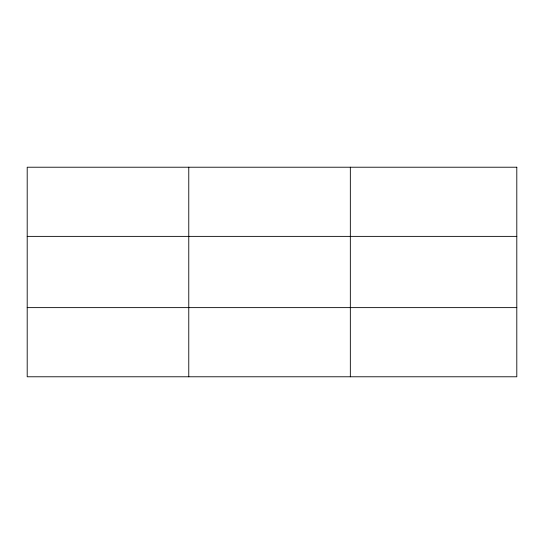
<?xml version="1.0" encoding="UTF-8"?>
<svg xmlns="http://www.w3.org/2000/svg" width="544" height="544" viewBox="0 0 544 544"><rect width="100%" height="100%" fill="white"/><g stroke="black" fill="none" stroke-linecap="round" stroke-linejoin="round"><path stroke-width="0.82" d="M188.768 376.781L188.768 167.219M350.336 376.781L350.336 167.219M27.2 236.375L516.8 236.375M27.2 307.625L516.8 307.625M516.8 167.219L516.8 376.781L27.2 376.781L27.2 167.219L516.8 167.219"/></g></svg>
